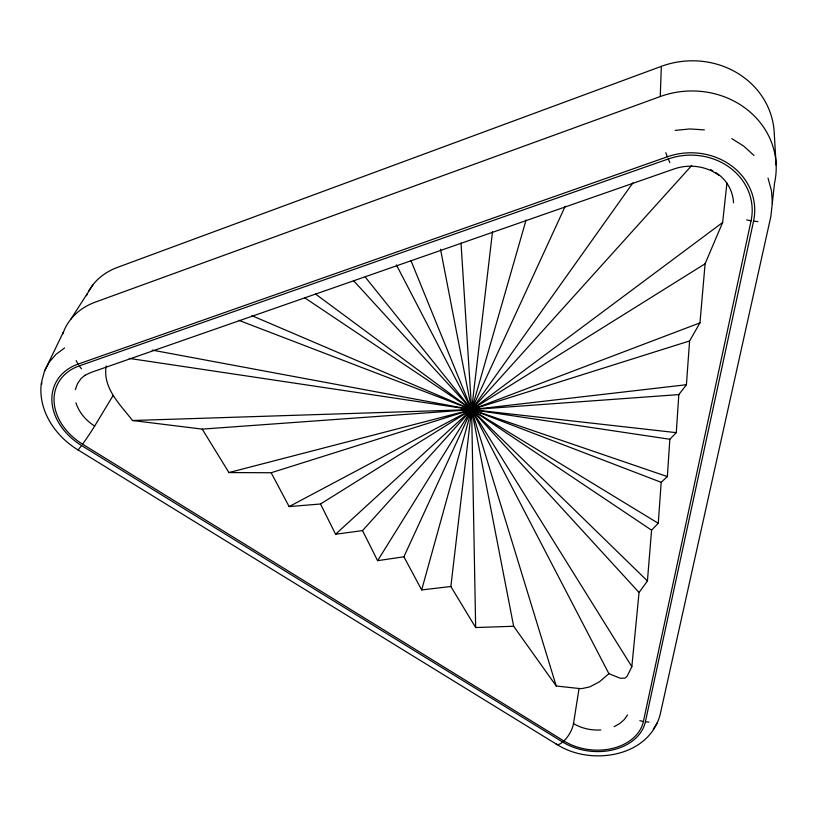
<?xml version="1.0" encoding="UTF-8"?>
<svg xmlns="http://www.w3.org/2000/svg" width="817" height="817" viewBox="0 0 817 817"><rect width="100%" height="100%" fill="white"/><g stroke="black" fill="none" stroke-linecap="round" stroke-linejoin="round"><path stroke-width="1.23" d="M106.22 365.975C102.35 388.167 120.344 404.589 132.497 420.51L202.218 429.119L678.815 394.611L686.413 384.725L689.589 340.955L699.965 322.868L705.102 263.768L722.637 222.49L726.936 182.967M62.786 333.877A77.462 61.03 26.6 0 1 95.364 302.106L660.248 96.549L661.341 66.351L117.352 267.435A75.797 60.693 27.2 0 0 88.502 291.455M41.32 383.04C37.807 410.328 55.209 436.084 77.86 449.81L557.02 744.542C590.599 766.019 648.964 757.451 660.167 714.518L770.839 216.515L774.516 183.192A85.285 77.758 -4 0 0 745.931 108.661A85.285 77.758 -4 0 0 660.248 96.549M41.728 384.194L41.892 380.742L44.526 370.979L63.603 331.651M396.378 264.882L608.9 673.668L620.226 678.243L624.913 678.141L627.078 676.323L631.837 666.692L639.057 592.478L647.421 580.969L651.578 530.162L658.257 523.278L661.188 482.316L667.366 476.597L669.838 439.26L676.282 432.663L678.815 394.611M608.9 673.668L599.464 681.766L589.762 686.893L582.031 688.578L579.049 688.506L556.224 685.994L513.648 626.261L475.657 627.538L450.851 586.504L492.498 231.803M563.842 740.937A49.949 36.632 6.3 0 0 643.377 721.523L751.068 220.825A61.898 55.617 -2.5 0 0 730.132 167.842A61.898 55.617 -2.5 0 0 668.265 158.978L79.249 365.904A55.934 43.138 25.8 0 0 82.558 444.162L563.842 740.937A14.614 5.607 -60 0 0 573.503 723.596L579.049 688.506M555.846 743.827A14.614 5.596 -60.1 0 0 562.637 742.02A51.982 38.113 6.3 0 0 645.379 721.83L753.55 221.193A64.41 57.874 -2.5 0 0 731.777 166.014A64.41 57.874 -2.5 0 0 667.366 156.793L78.075 364.106A58.211 44.884 25.8 0 0 81.547 445.531A15.993 0.756 -56.1 0 1 77.86 449.81M450.851 586.504L421.674 589.925L471.623 409.613L526.056 220.049M75.358 389.586L77.523 383.582L81.23 378.353L85.06 375.187M421.674 589.925L403.894 556.786L565.211 206.262M44.526 370.979L49.275 362.084L56.005 354.333L64.533 348.011M82.558 444.162A15.993 0.766 -56.1 0 0 94.639 426.086L113.114 395.479M691.713 165.514L362.534 530.601L377.617 560.676L471.623 409.613L632.899 182.885M653.273 729.121L655.152 726.129M655.775 725.128L657.348 722.626M70.803 319.263L93.138 284.51M627.527 714.926L624.27 719.583L619.735 723.556L614.149 726.691M202.218 429.119L228.923 472.563L271.152 472.747L289.147 506.591L320.509 503.997L335.583 534.236L471.623 409.613L722.637 222.49M320.509 503.997L705.102 263.768M289.147 506.591L471.623 409.613L699.965 322.868M84.468 375.585L90.891 372.491L674.566 168.792C689.303 163.829 706.215 166.025 718.837 175.246M271.152 472.747L689.589 340.955M228.923 472.563L471.623 409.613L686.413 384.725M377.617 560.676L403.894 556.786M335.583 534.236L362.534 530.601M675.199 130.403L689.773 128.953L704.387 129.872M132.497 420.51L471.623 409.613L676.282 432.663M600.791 729.959C591.314 730.551 581.694 728.468 573.503 723.596M645.379 721.83L648.964 722.065M753.55 221.193L757.941 221.591M129.249 358.408L669.838 439.26M152.207 350.115L471.623 409.613L667.366 476.597M746.646 219.936L751.068 220.825M639.834 720.655L643.377 721.523M238.758 320.305L661.188 482.316M251.881 315.668L471.623 409.613L658.257 523.278M710.576 169.507L712.751 170.814M716.009 172.775C726.293 179.137 732.972 190.718 733.543 202.8M81.547 445.531L562.637 742.02M731.828 138.624L743.756 146.151L753.968 155.465M304.588 297.725L651.578 530.162M94.639 426.086C86.102 420.602 78.994 412.605 75.94 402.791M315.495 294.008L471.623 409.613L647.421 580.969M353.587 280.691L639.057 592.478M365.209 277.004L471.623 409.613L631.837 666.692M79.249 365.904L81.506 368.855M76.144 360.624L78.075 364.106M668.265 158.978L669.869 162.634M411.002 260.725L471.623 409.613L556.224 685.994M665.773 152.667L667.366 156.793M768.031 178.137L771.483 190.749L772.412 203.678M440.506 249.226L513.648 626.261M461.002 243.037L471.623 409.613L475.657 627.538M776.15 165.095L774.261 133.631A83.14 76.614 -5.3 0 0 661.341 66.351M86.428 295.723A75.797 60.693 27.2 0 1 87.409 293.569"/></g></svg>
